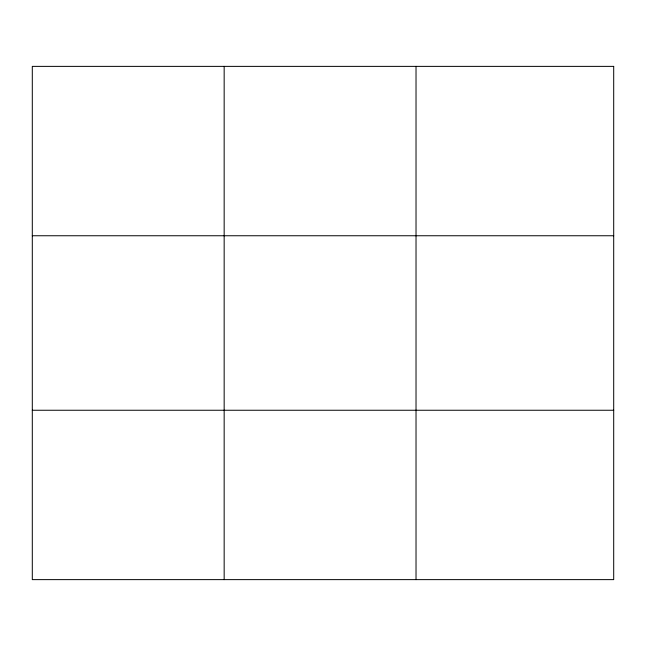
<?xml version="1.0" encoding="UTF-8"?>
<svg xmlns="http://www.w3.org/2000/svg" width="646" height="646" viewBox="0 0 646 646"><rect width="100%" height="100%" fill="white"/><g stroke="black" fill="none" stroke-linecap="round" stroke-linejoin="round"><path stroke-width="0.97" d="M224.162 579.623L224.162 66.377M416.024 579.623L416.024 66.377M32.3 235.75L613.7 235.75M32.3 410.25L613.7 410.25M613.7 66.377L613.7 579.623L32.3 579.623L32.3 66.377L613.7 66.377"/></g></svg>
